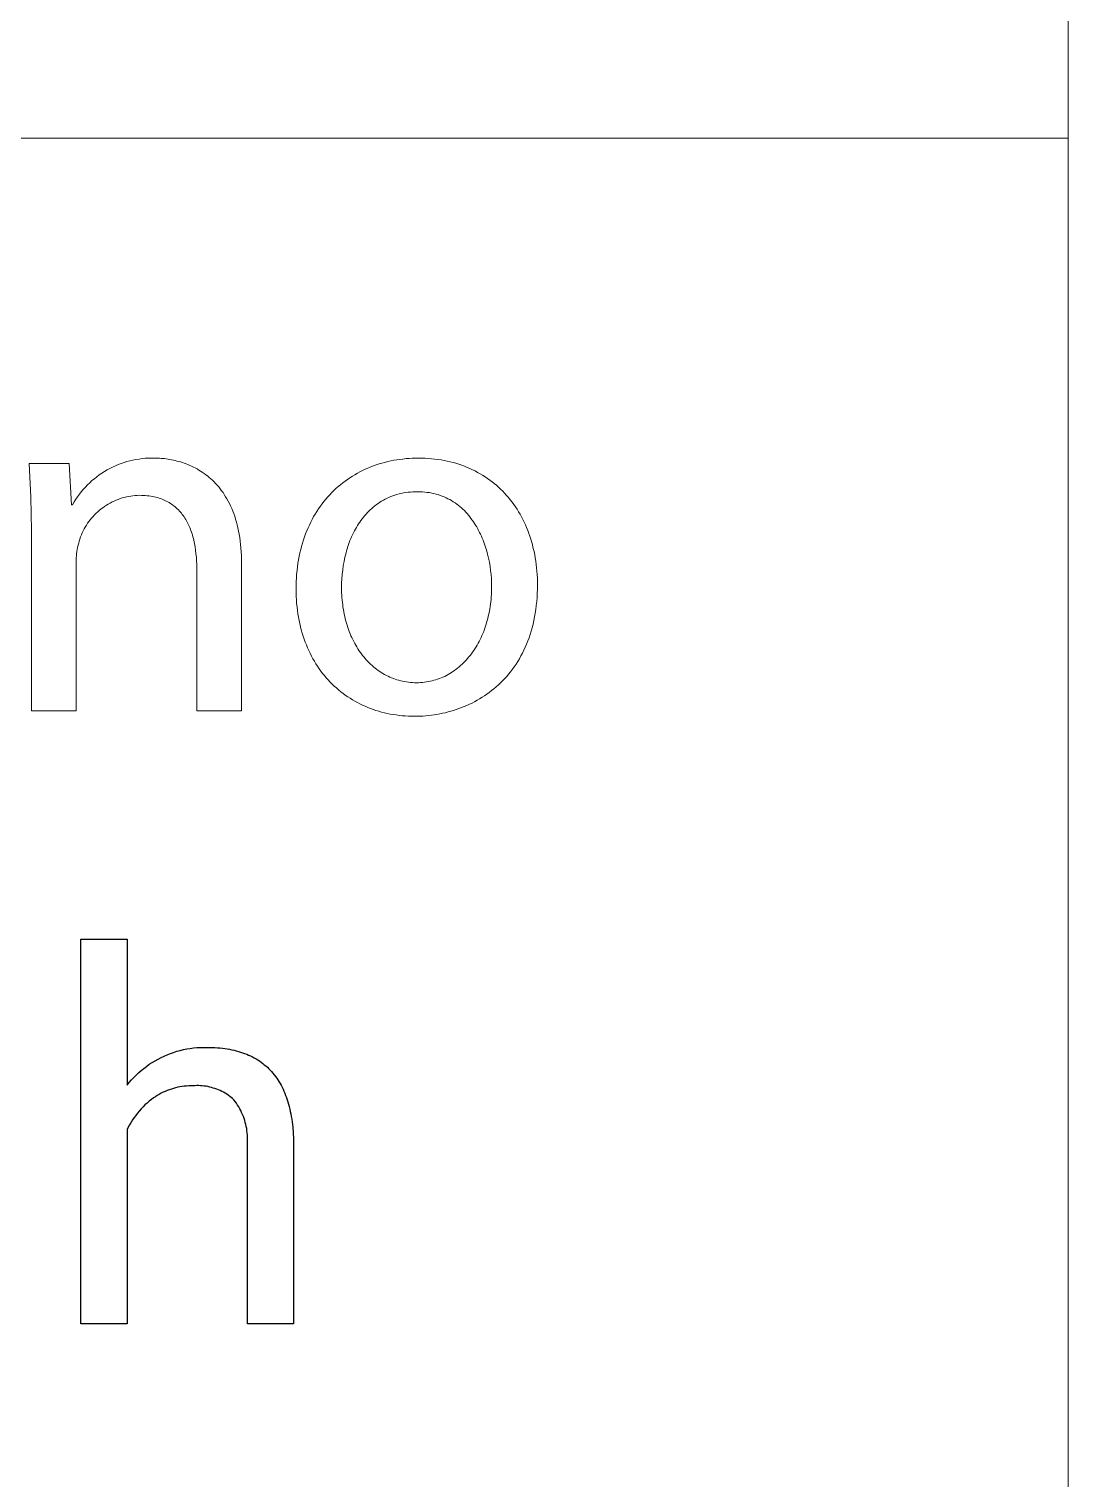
# Model space of a CAD drawing. Header units: millimetres. Extents: x 4001 to 9794, y -321 to 3726.
# Drawn here: x 9670.7 to 9788.8, y 173.8 to 338.6 of the extents above; entities that cross this region are included whole.
import ezdxf

# ---------------------------------------------------------------- set-up
doc = ezdxf.new("R2010")
doc.units = ezdxf.units.MM
doc.header["$MEASUREMENT"] = 0
doc.layers.add('Domyślny', color=7, linetype='Continuous', true_color=0x000000)

msp = doc.modelspace()

# ---------------------------------------------------------------- linework, layer by layer
at = {"layer": 'Domyślny', "color": 18, "lineweight": 15, "true_color": 0x000000}
for p, q in [((9788.8, -321.4), (9788.8, 3725.72)), ((9788.8, 326.17), (7605.14, 326.17)), ((9788.8, 326.17), (9788.8, -321.39)), ((9670.95, 285.4), (9670.77, 289.2)), ((9670.77, 289.2), (9675.31, 289.2)), ((9675.31, 289.2), (9675.58, 284.53)), ((9679.3, 288.3), (9679.6, 288.48)), ((9679.6, 288.48), (9679.91, 288.64)), ((9679.91, 288.64), (9680.23, 288.8)), ((9680.23, 288.8), (9680.55, 288.95)), ((9680.55, 288.95), (9680.87, 289.09)), ((9680.87, 289.09), (9681.2, 289.21)), ((9681.2, 289.21), (9681.53, 289.32)), ((9681.53, 289.32), (9681.87, 289.43)), ((9681.87, 289.43), (9682.21, 289.52)), ((9682.21, 289.52), (9682.55, 289.6)), ((9682.55, 289.6), (9682.89, 289.66)), ((9682.89, 289.66), (9683.24, 289.72)), ((9683.24, 289.72), (9683.59, 289.76)), ((9683.59, 289.76), (9683.94, 289.8)), ((9683.94, 289.8), (9684.29, 289.82)), ((9684.29, 289.82), (9684.64, 289.82)), ((9684.64, 289.82), (9684.99, 289.82)), ((9684.99, 289.82), (9685.17, 289.82)), ((9685.17, 289.82), (9685.36, 289.81)), ((9685.36, 289.81), (9685.55, 289.8)), ((9685.55, 289.8), (9685.74, 289.79)), ((9685.74, 289.79), (9685.93, 289.78)), ((9685.93, 289.78), (9686.13, 289.76)), ((9686.13, 289.76), (9686.33, 289.73)), ((9686.33, 289.73), (9686.53, 289.7)), ((9686.53, 289.7), (9686.73, 289.67)), ((9686.73, 289.67), (9686.93, 289.63)), ((9686.93, 289.63), (9687.14, 289.59)), ((9687.14, 289.59), (9687.34, 289.54)), ((9687.34, 289.54), (9687.55, 289.49)), ((9687.55, 289.49), (9687.76, 289.44)), ((9687.76, 289.44), (9687.96, 289.38)), ((9687.96, 289.38), (9688.17, 289.31)), ((9688.17, 289.31), (9688.38, 289.24)), ((9688.38, 289.24), (9688.59, 289.16)), ((9688.59, 289.16), (9688.8, 289.08)), ((9688.8, 289.08), (9689, 288.99)), ((9689, 288.99), (9689.21, 288.9)), ((9689.21, 288.9), (9689.42, 288.8)), ((9689.42, 288.8), (9689.62, 288.7)), ((9689.62, 288.7), (9689.83, 288.59)), ((9689.83, 288.59), (9690.03, 288.47)), ((9690.03, 288.47), (9690.23, 288.34)), ((9708.34, 288.26), (9708.64, 288.41)), ((9708.64, 288.41), (9708.94, 288.55)), ((9708.94, 288.55), (9709.25, 288.69)), ((9709.25, 288.69), (9709.56, 288.82)), ((9709.56, 288.82), (9709.88, 288.94)), ((9709.88, 288.94), (9710.2, 289.05)), ((9710.2, 289.05), (9710.52, 289.16)), ((9710.52, 289.16), (9710.84, 289.25)), ((9710.84, 289.25), (9711.17, 289.34)), ((9711.17, 289.34), (9711.51, 289.43)), ((9711.51, 289.43), (9711.84, 289.5)), ((9711.84, 289.5), (9712.18, 289.57)), ((9712.18, 289.57), (9712.53, 289.63)), ((9712.53, 289.63), (9712.87, 289.68)), ((9712.87, 289.68), (9713.22, 289.72)), ((9713.22, 289.72), (9713.58, 289.76)), ((9713.58, 289.76), (9713.93, 289.79)), ((9713.93, 289.79), (9714.29, 289.81)), ((9714.29, 289.81), (9714.65, 289.82)), ((9714.65, 289.82), (9715.01, 289.82)), ((9715.01, 289.82), (9715.39, 289.82)), ((9715.39, 289.82), (9715.76, 289.81)), ((9715.76, 289.81), (9716.13, 289.78)), ((9716.13, 289.78), (9716.49, 289.75)), ((9716.49, 289.75), (9716.85, 289.72)), ((9716.85, 289.72), (9717.21, 289.67)), ((9717.21, 289.67), (9717.56, 289.62)), ((9717.56, 289.62), (9717.9, 289.55)), ((9717.9, 289.55), (9718.25, 289.48)), ((9718.25, 289.48), (9718.59, 289.41)), ((9718.59, 289.41), (9718.92, 289.32)), ((9718.92, 289.32), (9719.25, 289.23)), ((9719.25, 289.23), (9719.57, 289.12)), ((9719.57, 289.12), (9719.9, 289.02)), ((9719.9, 289.02), (9720.21, 288.9)), ((9720.21, 288.9), (9720.52, 288.77)), ((9720.52, 288.77), (9720.83, 288.64)), ((9720.83, 288.64), (9721.13, 288.5)), ((9721.13, 288.5), (9721.42, 288.36)), ((9677.14, 286.52), (9677.38, 286.77)), ((9677.38, 286.77), (9677.63, 287.02)), ((9677.63, 287.02), (9677.89, 287.26)), ((9677.89, 287.26), (9678.16, 287.48)), ((9678.16, 287.48), (9678.43, 287.7)), ((9678.43, 287.7), (9678.72, 287.91)), ((9678.72, 287.91), (9679.01, 288.11)), ((9679.01, 288.11), (9679.3, 288.3)), ((9690.23, 288.34), (9690.43, 288.22)), ((9690.43, 288.22), (9690.63, 288.08)), ((9690.63, 288.08), (9690.82, 287.94)), ((9690.82, 287.94), (9691.01, 287.79)), ((9691.01, 287.79), (9691.2, 287.63)), ((9691.2, 287.63), (9691.39, 287.47)), ((9691.39, 287.47), (9691.58, 287.3)), ((9691.58, 287.3), (9691.76, 287.12)), ((9691.76, 287.12), (9691.94, 286.93)), ((9691.94, 286.93), (9692.11, 286.74)), ((9692.11, 286.74), (9692.29, 286.54)), ((9705.87, 286.58), (9706.12, 286.8)), ((9706.12, 286.8), (9706.38, 287.01)), ((9706.38, 287.01), (9706.65, 287.21)), ((9706.65, 287.21), (9706.92, 287.4)), ((9706.92, 287.4), (9707.2, 287.59)), ((9707.2, 287.59), (9707.48, 287.77)), ((9707.48, 287.77), (9707.76, 287.94)), ((9707.76, 287.94), (9708.05, 288.1)), ((9708.05, 288.1), (9708.34, 288.26)), ((9721.42, 288.36), (9721.71, 288.2)), ((9721.71, 288.2), (9722, 288.04)), ((9722, 288.04), (9722.28, 287.88)), ((9722.28, 287.88), (9722.56, 287.7)), ((9722.56, 287.7), (9722.83, 287.52)), ((9722.83, 287.52), (9723.09, 287.33)), ((9723.09, 287.33), (9723.35, 287.14)), ((9723.35, 287.14), (9723.6, 286.93)), ((9723.6, 286.93), (9723.85, 286.73)), ((9723.85, 286.73), (9724.09, 286.51)), ((9671.01, 281.6), (9670.95, 285.4)), ((9675.87, 284.84), (9676.06, 285.14)), ((9676.06, 285.14), (9676.25, 285.43)), ((9676.25, 285.43), (9676.46, 285.71)), ((9676.46, 285.71), (9676.68, 285.99)), ((9676.68, 285.99), (9676.9, 286.26)), ((9676.9, 286.26), (9677.14, 286.52)), ((9680.86, 285.13), (9680.63, 285.04)), ((9681.09, 285.22), (9680.86, 285.13)), ((9681.33, 285.29), (9681.09, 285.22)), ((9681.57, 285.36), (9681.33, 285.29)), ((9681.81, 285.42), (9681.57, 285.36)), ((9682.06, 285.47), (9681.81, 285.42)), ((9682.3, 285.51), (9682.06, 285.47)), ((9682.55, 285.55), (9682.3, 285.51)), ((9682.8, 285.57), (9682.55, 285.55)), ((9683.04, 285.59), (9682.8, 285.57)), ((9683.29, 285.6), (9683.04, 285.59)), ((9683.52, 285.59), (9683.29, 285.6)), ((9683.74, 285.58), (9683.52, 285.59)), ((9683.95, 285.57), (9683.74, 285.58)), ((9684.16, 285.55), (9683.95, 285.57)), ((9684.37, 285.53), (9684.16, 285.55)), ((9684.57, 285.5), (9684.37, 285.53)), ((9684.76, 285.46), (9684.57, 285.5)), ((9684.96, 285.43), (9684.76, 285.46)), ((9685.15, 285.38), (9684.96, 285.43)), ((9685.33, 285.33), (9685.15, 285.38)), ((9685.51, 285.28), (9685.33, 285.33)), ((9685.68, 285.22), (9685.51, 285.28)), ((9685.86, 285.16), (9685.68, 285.22)), ((9686.02, 285.09), (9685.86, 285.16)), ((9686.18, 285.01), (9686.02, 285.09)), ((9692.29, 286.54), (9692.45, 286.33)), ((9692.45, 286.33), (9692.62, 286.12)), ((9692.62, 286.12), (9692.78, 285.9)), ((9692.78, 285.9), (9692.93, 285.67)), ((9692.93, 285.67), (9693.08, 285.43)), ((9693.08, 285.43), (9693.23, 285.18)), ((9693.23, 285.18), (9693.37, 284.92)), ((9704.24, 284.89), (9704.46, 285.15)), ((9704.46, 285.15), (9704.68, 285.41)), ((9704.68, 285.41), (9704.91, 285.66)), ((9704.91, 285.66), (9705.14, 285.9)), ((9705.14, 285.9), (9705.38, 286.13)), ((9705.38, 286.13), (9705.62, 286.36)), ((9705.62, 286.36), (9705.87, 286.58)), ((9711.21, 285.16), (9711, 285.05)), ((9711.42, 285.26), (9711.21, 285.16)), ((9711.64, 285.36), (9711.42, 285.26)), ((9711.86, 285.45), (9711.64, 285.36)), ((9712.09, 285.54), (9711.86, 285.45)), ((9712.32, 285.62), (9712.09, 285.54)), ((9712.55, 285.69), (9712.32, 285.62)), ((9712.79, 285.75), (9712.55, 285.69)), ((9713.04, 285.81), (9712.79, 285.75)), ((9713.29, 285.86), (9713.04, 285.81)), ((9713.55, 285.9), (9713.29, 285.86)), ((9713.81, 285.94), (9713.55, 285.9)), ((9714.07, 285.97), (9713.81, 285.94)), ((9714.34, 285.99), (9714.07, 285.97)), ((9714.61, 286), (9714.34, 285.99)), ((9714.89, 286), (9714.61, 286)), ((9715.17, 286), (9714.89, 286)), ((9715.45, 285.99), (9715.17, 286)), ((9715.72, 285.96), (9715.45, 285.99)), ((9715.98, 285.93), (9715.72, 285.96)), ((9716.24, 285.9), (9715.98, 285.93)), ((9716.5, 285.85), (9716.24, 285.9)), ((9716.75, 285.8), (9716.5, 285.85)), ((9716.99, 285.73), (9716.75, 285.8)), ((9717.23, 285.67), (9716.99, 285.73)), ((9717.46, 285.59), (9717.23, 285.67)), ((9717.69, 285.51), (9717.46, 285.59)), ((9717.91, 285.42), (9717.69, 285.51)), ((9718.13, 285.32), (9717.91, 285.42)), ((9718.34, 285.21), (9718.13, 285.32)), ((9718.55, 285.1), (9718.34, 285.21)), ((9718.76, 284.99), (9718.55, 285.1)), ((9724.09, 286.51), (9724.33, 286.29)), ((9724.33, 286.29), (9724.56, 286.06)), ((9724.56, 286.06), (9724.78, 285.83)), ((9724.78, 285.83), (9725, 285.59)), ((9725, 285.59), (9725.22, 285.34)), ((9725.22, 285.34), (9725.42, 285.09)), ((9725.42, 285.09), (9725.62, 284.83)), ((9675.58, 284.53), (9675.69, 284.53)), ((9675.69, 284.53), (9675.87, 284.84)), ((9678.35, 283.55), (9678.18, 283.37)), ((9678.54, 283.72), (9678.35, 283.55)), ((9678.72, 283.88), (9678.54, 283.72)), ((9678.92, 284.04), (9678.72, 283.88)), ((9679.11, 284.19), (9678.92, 284.04)), ((9679.32, 284.33), (9679.11, 284.19)), ((9679.53, 284.47), (9679.32, 284.33)), ((9679.74, 284.6), (9679.53, 284.47)), ((9679.95, 284.72), (9679.74, 284.6)), ((9680.18, 284.84), (9679.95, 284.72)), ((9680.4, 284.94), (9680.18, 284.84)), ((9680.63, 285.04), (9680.4, 284.94)), ((9686.34, 284.94), (9686.18, 285.01)), ((9686.5, 284.86), (9686.34, 284.94)), ((9686.65, 284.77), (9686.5, 284.86)), ((9686.8, 284.68), (9686.65, 284.77)), ((9686.94, 284.58), (9686.8, 284.68)), ((9687.08, 284.49), (9686.94, 284.58)), ((9687.21, 284.38), (9687.08, 284.49)), ((9687.34, 284.28), (9687.21, 284.38)), ((9687.47, 284.17), (9687.34, 284.28)), ((9687.59, 284.05), (9687.47, 284.17)), ((9687.71, 283.93), (9687.59, 284.05)), ((9687.83, 283.81), (9687.71, 283.93)), ((9687.94, 283.69), (9687.83, 283.81)), ((9688.05, 283.56), (9687.94, 283.69)), ((9688.15, 283.42), (9688.05, 283.56)), ((9688.25, 283.29), (9688.15, 283.42)), ((9693.37, 284.92), (9693.51, 284.66)), ((9693.51, 284.66), (9693.64, 284.39)), ((9693.64, 284.39), (9693.77, 284.1)), ((9693.77, 284.1), (9693.89, 283.81)), ((9693.89, 283.81), (9694, 283.52)), ((9694, 283.52), (9694.11, 283.21)), ((9703.08, 283.17), (9703.26, 283.47)), ((9703.26, 283.47), (9703.44, 283.77)), ((9703.44, 283.77), (9703.63, 284.06)), ((9703.63, 284.06), (9703.83, 284.34)), ((9703.83, 284.34), (9704.03, 284.62)), ((9704.03, 284.62), (9704.24, 284.89)), ((9709.03, 283.46), (9708.88, 283.29)), ((9709.19, 283.63), (9709.03, 283.46)), ((9709.35, 283.8), (9709.19, 283.63)), ((9709.51, 283.96), (9709.35, 283.8)), ((9709.68, 284.11), (9709.51, 283.96)), ((9709.86, 284.26), (9709.68, 284.11)), ((9710.04, 284.41), (9709.86, 284.26)), ((9710.22, 284.55), (9710.04, 284.41)), ((9710.41, 284.68), (9710.22, 284.55)), ((9710.6, 284.81), (9710.41, 284.68)), ((9710.8, 284.93), (9710.6, 284.81)), ((9711, 285.05), (9710.8, 284.93)), ((9718.95, 284.87), (9718.76, 284.99)), ((9719.15, 284.74), (9718.95, 284.87)), ((9719.34, 284.6), (9719.15, 284.74)), ((9719.52, 284.46), (9719.34, 284.6)), ((9719.7, 284.32), (9719.52, 284.46)), ((9719.87, 284.16), (9719.7, 284.32)), ((9720.04, 284.01), (9719.87, 284.16)), ((9720.21, 283.85), (9720.04, 284.01)), ((9720.37, 283.68), (9720.21, 283.85)), ((9720.52, 283.51), (9720.37, 283.68)), ((9720.68, 283.34), (9720.52, 283.51)), ((9725.62, 284.83), (9725.82, 284.56)), ((9725.82, 284.56), (9726.01, 284.29)), ((9726.01, 284.29), (9726.19, 284.01)), ((9726.19, 284.01), (9726.37, 283.73)), ((9726.37, 283.73), (9726.54, 283.44)), ((9726.54, 283.44), (9726.7, 283.15)), ((9677.13, 281.98), (9677.01, 281.77)), ((9677.26, 282.2), (9677.13, 281.98)), ((9677.4, 282.41), (9677.26, 282.2)), ((9677.54, 282.61), (9677.4, 282.41)), ((9677.69, 282.81), (9677.54, 282.61)), ((9677.85, 283), (9677.69, 282.81)), ((9678.01, 283.19), (9677.85, 283)), ((9678.18, 283.37), (9678.01, 283.19)), ((9688.35, 283.15), (9688.25, 283.29)), ((9688.45, 283.01), (9688.35, 283.15)), ((9688.54, 282.86), (9688.45, 283.01)), ((9688.62, 282.71), (9688.54, 282.86)), ((9688.71, 282.56), (9688.62, 282.71)), ((9688.79, 282.4), (9688.71, 282.56)), ((9688.86, 282.24), (9688.79, 282.4)), ((9688.94, 282.08), (9688.86, 282.24)), ((9689.01, 281.92), (9688.94, 282.08)), ((9689.08, 281.75), (9689.01, 281.92)), ((9694.11, 283.21), (9694.21, 282.89)), ((9694.21, 282.89), (9694.31, 282.56)), ((9694.31, 282.56), (9694.39, 282.23)), ((9694.39, 282.23), (9694.48, 281.88)), ((9694.48, 281.88), (9694.55, 281.53)), ((9702.3, 281.56), (9702.45, 281.9)), ((9702.45, 281.9), (9702.59, 282.22)), ((9702.59, 282.22), (9702.75, 282.55)), ((9702.75, 282.55), (9702.91, 282.86)), ((9702.91, 282.86), (9703.08, 283.17)), ((9707.94, 281.95), (9707.82, 281.75)), ((9708.06, 282.16), (9707.94, 281.95)), ((9708.19, 282.35), (9708.06, 282.16)), ((9708.32, 282.55), (9708.19, 282.35)), ((9708.45, 282.74), (9708.32, 282.55)), ((9708.59, 282.93), (9708.45, 282.74)), ((9708.73, 283.11), (9708.59, 282.93)), ((9708.88, 283.29), (9708.73, 283.11)), ((9720.82, 283.16), (9720.68, 283.34)), ((9720.96, 282.97), (9720.82, 283.16)), ((9721.1, 282.78), (9720.96, 282.97)), ((9721.23, 282.59), (9721.1, 282.78)), ((9721.36, 282.4), (9721.23, 282.59)), ((9721.49, 282.2), (9721.36, 282.4)), ((9721.61, 282), (9721.49, 282.2)), ((9721.72, 281.79), (9721.61, 282)), ((9721.83, 281.58), (9721.72, 281.79)), ((9726.7, 283.15), (9726.86, 282.85)), ((9726.86, 282.85), (9727, 282.54)), ((9727, 282.54), (9727.15, 282.23)), ((9727.15, 282.23), (9727.28, 281.92)), ((9727.28, 281.92), (9727.41, 281.6)), ((9671.01, 261.12), (9671.01, 281.6)), ((9676.38, 280.15), (9676.31, 279.92)), ((9676.45, 280.39), (9676.38, 280.15)), ((9676.52, 280.62), (9676.45, 280.39)), ((9676.6, 280.86), (9676.52, 280.62)), ((9676.69, 281.09), (9676.6, 280.86)), ((9676.79, 281.32), (9676.69, 281.09)), ((9676.9, 281.55), (9676.79, 281.32)), ((9677.01, 281.77), (9676.9, 281.55)), ((9689.14, 281.58), (9689.08, 281.75)), ((9689.2, 281.41), (9689.14, 281.58)), ((9689.26, 281.23), (9689.2, 281.41)), ((9689.31, 281.06), (9689.26, 281.23)), ((9689.36, 280.88), (9689.31, 281.06)), ((9689.41, 280.69), (9689.36, 280.88)), ((9689.46, 280.51), (9689.41, 280.69)), ((9689.54, 280.13), (9689.46, 280.51)), ((9689.61, 279.75), (9689.54, 280.13)), ((9694.55, 281.53), (9694.62, 281.16)), ((9694.62, 281.16), (9694.68, 280.79)), ((9694.68, 280.79), (9694.73, 280.4)), ((9694.73, 280.4), (9694.78, 280.01)), ((9701.7, 279.79), (9701.81, 280.16)), ((9701.81, 280.16), (9701.92, 280.52)), ((9701.92, 280.52), (9702.04, 280.87)), ((9702.04, 280.87), (9702.17, 281.22)), ((9702.17, 281.22), (9702.3, 281.56)), ((9707.13, 280.22), (9707.04, 279.99)), ((9707.21, 280.45), (9707.13, 280.22)), ((9707.3, 280.67), (9707.21, 280.45)), ((9707.4, 280.89), (9707.3, 280.67)), ((9707.5, 281.11), (9707.4, 280.89)), ((9707.6, 281.33), (9707.5, 281.11)), ((9707.71, 281.54), (9707.6, 281.33)), ((9707.82, 281.75), (9707.71, 281.54)), ((9721.94, 281.37), (9721.83, 281.58)), ((9722.04, 281.16), (9721.94, 281.37)), ((9722.14, 280.94), (9722.04, 281.16)), ((9722.24, 280.73), (9722.14, 280.94)), ((9722.33, 280.5), (9722.24, 280.73)), ((9722.41, 280.28), (9722.33, 280.5)), ((9722.49, 280.06), (9722.41, 280.28)), ((9727.41, 281.6), (9727.54, 281.27)), ((9727.54, 281.27), (9727.65, 280.94)), ((9727.65, 280.94), (9727.76, 280.6)), ((9727.76, 280.6), (9727.86, 280.26)), ((9727.86, 280.26), (9727.96, 279.91)), ((9676.11, 278.48), (9676.1, 278.24)), ((9676.12, 278.72), (9676.11, 278.48)), ((9676.14, 278.96), (9676.12, 278.72)), ((9676.18, 279.21), (9676.14, 278.96)), ((9676.21, 279.45), (9676.18, 279.21)), ((9676.26, 279.68), (9676.21, 279.45)), ((9676.31, 279.92), (9676.26, 279.68)), ((9689.67, 279.36), (9689.61, 279.75)), ((9689.71, 278.96), (9689.67, 279.36)), ((9689.75, 278.55), (9689.71, 278.96)), ((9689.77, 278.14), (9689.75, 278.55)), ((9694.78, 280.01), (9694.82, 279.6)), ((9694.82, 279.6), (9694.85, 279.19)), ((9694.85, 279.19), (9694.87, 278.76)), ((9694.87, 278.76), (9694.88, 278.33)), ((9701.36, 278.27), (9701.44, 278.66)), ((9701.44, 278.66), (9701.52, 279.04)), ((9701.52, 279.04), (9701.61, 279.42)), ((9701.61, 279.42), (9701.7, 279.79)), ((9706.64, 278.57), (9706.53, 278.09)), ((9706.69, 278.81), (9706.64, 278.57)), ((9706.76, 279.05), (9706.69, 278.81)), ((9706.82, 279.29), (9706.76, 279.05)), ((9706.89, 279.53), (9706.82, 279.29)), ((9706.97, 279.76), (9706.89, 279.53)), ((9707.04, 279.99), (9706.97, 279.76)), ((9722.57, 279.83), (9722.49, 280.06)), ((9722.64, 279.6), (9722.57, 279.83)), ((9722.71, 279.38), (9722.64, 279.6)), ((9722.84, 278.91), (9722.71, 279.38)), ((9722.95, 278.45), (9722.84, 278.91)), ((9727.96, 279.91), (9728.04, 279.56)), ((9728.04, 279.56), (9728.13, 279.2)), ((9728.13, 279.2), (9728.2, 278.84)), ((9728.2, 278.84), (9728.26, 278.48)), ((9676.1, 278.24), (9676.1, 278)), ((9676.1, 278), (9676.1, 261.12)), ((9689.79, 277.72), (9689.77, 278.14)), ((9689.79, 277.3), (9689.79, 277.72)), ((9689.79, 261.12), (9689.79, 277.3)), ((9694.88, 278.33), (9694.89, 277.88)), ((9694.89, 277.88), (9694.89, 261.12)), ((9701.15, 276.65), (9701.19, 277.06)), ((9701.19, 277.06), (9701.24, 277.47)), ((9701.24, 277.47), (9701.3, 277.87)), ((9701.3, 277.87), (9701.36, 278.27)), ((9706.38, 277.1), (9706.32, 276.6)), ((9706.45, 277.6), (9706.38, 277.1)), ((9706.53, 278.09), (9706.45, 277.6)), ((9723.05, 277.98), (9722.95, 278.45)), ((9723.13, 277.52), (9723.05, 277.98)), ((9723.19, 277.05), (9723.13, 277.52)), ((9723.24, 276.59), (9723.19, 277.05)), ((9728.26, 278.48), (9728.32, 278.11)), ((9728.32, 278.11), (9728.37, 277.73)), ((9728.37, 277.73), (9728.41, 277.35)), ((9728.41, 277.35), (9728.45, 276.97)), ((9728.45, 276.97), (9728.48, 276.58)), ((9701.08, 274.93), (9701.09, 275.37)), ((9701.09, 275.37), (9701.1, 275.8)), ((9701.1, 275.8), (9701.12, 276.23)), ((9701.12, 276.23), (9701.15, 276.65)), ((9706.26, 275.6), (9706.25, 275.1)), ((9706.28, 276.1), (9706.26, 275.6)), ((9706.32, 276.6), (9706.28, 276.1)), ((9723.28, 276.13), (9723.24, 276.59)), ((9723.3, 275.67), (9723.28, 276.13)), ((9723.3, 275.22), (9723.3, 275.67)), ((9723.3, 274.93), (9723.3, 275.22)), ((9728.48, 276.58), (9728.5, 276.19)), ((9728.5, 276.19), (9728.51, 275.79)), ((9728.51, 275.79), (9728.51, 275.39)), ((9728.51, 275.39), (9728.51, 274.91)), ((9701.09, 274.52), (9701.08, 274.93)), ((9701.1, 274.11), (9701.09, 274.52)), ((9701.12, 273.7), (9701.1, 274.11)), ((9701.15, 273.3), (9701.12, 273.7)), ((9706.25, 275.1), (9706.25, 274.82)), ((9706.25, 274.82), (9706.26, 274.53)), ((9706.26, 274.53), (9706.28, 274.25)), ((9706.28, 274.25), (9706.29, 273.97)), ((9706.29, 273.97), (9706.32, 273.69)), ((9706.32, 273.69), (9706.34, 273.42)), ((9723.21, 273.49), (9723.24, 273.77)), ((9723.24, 273.77), (9723.26, 274.06)), ((9723.26, 274.06), (9723.28, 274.34)), ((9723.28, 274.34), (9723.29, 274.63)), ((9723.29, 274.63), (9723.3, 274.93)), ((9728.47, 273.97), (9728.43, 273.52)), ((9728.49, 274.44), (9728.47, 273.97)), ((9728.51, 274.91), (9728.49, 274.44)), ((9701.19, 272.91), (9701.15, 273.3)), ((9701.23, 272.52), (9701.19, 272.91)), ((9701.29, 272.14), (9701.23, 272.52)), ((9701.35, 271.76), (9701.29, 272.14)), ((9706.34, 273.42), (9706.38, 273.14)), ((9706.38, 273.14), (9706.41, 272.87)), ((9706.41, 272.87), (9706.46, 272.61)), ((9706.46, 272.61), (9706.5, 272.34)), ((9706.5, 272.34), (9706.55, 272.08)), ((9706.55, 272.08), (9706.61, 271.82)), ((9722.93, 271.87), (9722.99, 272.13)), ((9722.99, 272.13), (9723.05, 272.4)), ((9723.05, 272.4), (9723.09, 272.67)), ((9723.09, 272.67), (9723.14, 272.94)), ((9723.14, 272.94), (9723.18, 273.21)), ((9723.18, 273.21), (9723.21, 273.49)), ((9728.26, 272.2), (9728.19, 271.77)), ((9728.33, 272.63), (9728.26, 272.2)), ((9728.38, 273.07), (9728.33, 272.63)), ((9728.43, 273.52), (9728.38, 273.07)), ((9701.42, 271.38), (9701.35, 271.76)), ((9701.5, 271.01), (9701.42, 271.38)), ((9701.58, 270.65), (9701.5, 271.01)), ((9701.67, 270.29), (9701.58, 270.65)), ((9701.77, 269.94), (9701.67, 270.29)), ((9706.61, 271.82), (9706.67, 271.57)), ((9706.67, 271.57), (9706.74, 271.31)), ((9706.74, 271.31), (9706.81, 271.07)), ((9706.81, 271.07), (9706.88, 270.82)), ((9706.88, 270.82), (9706.96, 270.58)), ((9706.96, 270.58), (9707.04, 270.34)), ((9707.04, 270.34), (9707.13, 270.1)), ((9722.4, 270.13), (9722.49, 270.37)), ((9722.49, 270.37), (9722.57, 270.61)), ((9722.57, 270.61), (9722.66, 270.85)), ((9722.66, 270.85), (9722.73, 271.1)), ((9722.73, 271.1), (9722.8, 271.35)), ((9722.8, 271.35), (9722.87, 271.61)), ((9722.87, 271.61), (9722.93, 271.87)), ((9727.91, 270.55), (9727.8, 270.16)), ((9728.01, 270.95), (9727.91, 270.55)), ((9728.11, 271.36), (9728.01, 270.95)), ((9728.19, 271.77), (9728.11, 271.36)), ((9701.88, 269.6), (9701.77, 269.94)), ((9702, 269.26), (9701.88, 269.6)), ((9702.12, 268.92), (9702, 269.26)), ((9702.25, 268.59), (9702.12, 268.92)), ((9707.13, 270.1), (9707.22, 269.87)), ((9707.22, 269.87), (9707.32, 269.64)), ((9707.32, 269.64), (9707.42, 269.42)), ((9707.42, 269.42), (9707.52, 269.2)), ((9707.52, 269.2), (9707.63, 268.98)), ((9707.63, 268.98), (9707.75, 268.77)), ((9707.75, 268.77), (9707.86, 268.56)), ((9721.66, 268.57), (9721.77, 268.78)), ((9721.77, 268.78), (9721.89, 268.99)), ((9721.89, 268.99), (9722, 269.21)), ((9722, 269.21), (9722.11, 269.43)), ((9722.11, 269.43), (9722.21, 269.66)), ((9722.21, 269.66), (9722.31, 269.89)), ((9722.31, 269.89), (9722.4, 270.13)), ((9727.28, 268.69), (9727.13, 268.34)), ((9727.43, 269.04), (9727.28, 268.69)), ((9727.56, 269.41), (9727.43, 269.04)), ((9727.69, 269.78), (9727.56, 269.41)), ((9727.8, 270.16), (9727.69, 269.78)), ((9702.38, 268.27), (9702.25, 268.59)), ((9702.52, 267.95), (9702.38, 268.27)), ((9702.67, 267.64), (9702.52, 267.95)), ((9702.83, 267.33), (9702.67, 267.64)), ((9702.99, 267.03), (9702.83, 267.33)), ((9703.16, 266.74), (9702.99, 267.03)), ((9707.86, 268.56), (9707.98, 268.36)), ((9707.98, 268.36), (9708.11, 268.15)), ((9708.11, 268.15), (9708.23, 267.96)), ((9708.23, 267.96), (9708.37, 267.77)), ((9708.37, 267.77), (9708.5, 267.58)), ((9708.5, 267.58), (9708.64, 267.4)), ((9708.64, 267.4), (9708.78, 267.22)), ((9708.78, 267.22), (9708.93, 267.04)), ((9708.93, 267.04), (9709.08, 266.87)), ((9720.42, 266.87), (9720.57, 267.04)), ((9720.57, 267.04), (9720.72, 267.22)), ((9720.72, 267.22), (9720.86, 267.4)), ((9720.86, 267.4), (9721.01, 267.58)), ((9721.01, 267.58), (9721.14, 267.77)), ((9721.14, 267.77), (9721.28, 267.96)), ((9721.28, 267.96), (9721.41, 268.16)), ((9721.41, 268.16), (9721.53, 268.36)), ((9721.53, 268.36), (9721.66, 268.57)), ((9726.46, 267.02), (9726.27, 266.71)), ((9726.64, 267.34), (9726.46, 267.02)), ((9726.81, 267.66), (9726.64, 267.34)), ((9726.97, 267.99), (9726.81, 267.66)), ((9727.13, 268.34), (9726.97, 267.99)), ((9703.34, 266.45), (9703.16, 266.74)), ((9703.52, 266.17), (9703.34, 266.45)), ((9703.71, 265.89), (9703.52, 266.17)), ((9703.9, 265.62), (9703.71, 265.89)), ((9704.1, 265.36), (9703.9, 265.62)), ((9704.31, 265.1), (9704.1, 265.36)), ((9709.08, 266.87), (9709.24, 266.71)), ((9709.24, 266.71), (9709.39, 266.55)), ((9709.39, 266.55), (9709.55, 266.39)), ((9709.55, 266.39), (9709.72, 266.24)), ((9709.72, 266.24), (9709.89, 266.1)), ((9709.89, 266.1), (9710.06, 265.96)), ((9710.06, 265.96), (9710.23, 265.82)), ((9710.23, 265.82), (9710.41, 265.69)), ((9710.41, 265.69), (9710.59, 265.57)), ((9710.59, 265.57), (9710.77, 265.45)), ((9710.77, 265.45), (9710.96, 265.33)), ((9710.96, 265.33), (9711.15, 265.23)), ((9718.35, 265.22), (9718.54, 265.33)), ((9718.54, 265.33), (9718.73, 265.44)), ((9718.73, 265.44), (9718.91, 265.56)), ((9718.91, 265.56), (9719.09, 265.69)), ((9719.09, 265.69), (9719.27, 265.82)), ((9719.27, 265.82), (9719.44, 265.95)), ((9719.44, 265.95), (9719.61, 266.09)), ((9719.61, 266.09), (9719.78, 266.24)), ((9719.78, 266.24), (9719.95, 266.39)), ((9719.95, 266.39), (9720.11, 266.54)), ((9720.11, 266.54), (9720.26, 266.7)), ((9720.26, 266.7), (9720.42, 266.87)), ((9725.46, 265.55), (9725.24, 265.28)), ((9725.67, 265.83), (9725.46, 265.55)), ((9725.88, 266.11), (9725.67, 265.83)), ((9726.08, 266.41), (9725.88, 266.11)), ((9726.27, 266.71), (9726.08, 266.41)), ((9704.52, 264.85), (9704.31, 265.1)), ((9704.74, 264.61), (9704.52, 264.85)), ((9704.96, 264.37), (9704.74, 264.61)), ((9705.19, 264.14), (9704.96, 264.37)), ((9705.43, 263.92), (9705.19, 264.14)), ((9705.67, 263.7), (9705.43, 263.92)), ((9705.91, 263.49), (9705.67, 263.7)), ((9711.15, 265.23), (9711.34, 265.12)), ((9711.34, 265.12), (9711.53, 265.03)), ((9711.53, 265.03), (9711.73, 264.94)), ((9711.73, 264.94), (9711.93, 264.85)), ((9711.93, 264.85), (9712.14, 264.77)), ((9712.14, 264.77), (9712.34, 264.7)), ((9712.34, 264.7), (9712.55, 264.63)), ((9712.55, 264.63), (9712.76, 264.57)), ((9712.76, 264.57), (9712.98, 264.51)), ((9712.98, 264.51), (9713.19, 264.46)), ((9713.19, 264.46), (9713.41, 264.42)), ((9713.41, 264.42), (9713.64, 264.39)), ((9713.64, 264.39), (9713.86, 264.36)), ((9713.86, 264.36), (9714.09, 264.33)), ((9714.09, 264.33), (9714.31, 264.32)), ((9714.31, 264.32), (9714.55, 264.3)), ((9714.55, 264.3), (9714.78, 264.3)), ((9714.78, 264.3), (9715.01, 264.3)), ((9715.01, 264.3), (9715.23, 264.31)), ((9715.23, 264.31), (9715.45, 264.33)), ((9715.45, 264.33), (9715.68, 264.35)), ((9715.68, 264.35), (9715.89, 264.38)), ((9715.89, 264.38), (9716.11, 264.42)), ((9716.11, 264.42), (9716.33, 264.46)), ((9716.33, 264.46), (9716.54, 264.51)), ((9716.54, 264.51), (9716.75, 264.57)), ((9716.75, 264.57), (9716.96, 264.63)), ((9716.96, 264.63), (9717.17, 264.7)), ((9717.17, 264.7), (9717.37, 264.77)), ((9717.37, 264.77), (9717.57, 264.85)), ((9717.57, 264.85), (9717.77, 264.93)), ((9717.77, 264.93), (9717.97, 265.02)), ((9717.97, 265.02), (9718.16, 265.12)), ((9718.16, 265.12), (9718.35, 265.22)), ((9723.82, 263.82), (9723.56, 263.61)), ((9724.07, 264.05), (9723.82, 263.82)), ((9724.31, 264.28), (9724.07, 264.05)), ((9724.55, 264.52), (9724.31, 264.28)), ((9724.79, 264.76), (9724.55, 264.52)), ((9725.02, 265.02), (9724.79, 264.76)), ((9725.24, 265.28), (9725.02, 265.02)), ((9706.16, 263.28), (9705.91, 263.49)), ((9706.42, 263.08), (9706.16, 263.28)), ((9706.68, 262.89), (9706.42, 263.08)), ((9706.95, 262.71), (9706.68, 262.89)), ((9707.22, 262.53), (9706.95, 262.71)), ((9707.49, 262.36), (9707.22, 262.53)), ((9707.77, 262.2), (9707.49, 262.36)), ((9708.06, 262.04), (9707.77, 262.2)), ((9708.34, 261.89), (9708.06, 262.04)), ((9721.37, 262.14), (9721.08, 261.99)), ((9721.66, 262.3), (9721.37, 262.14)), ((9721.94, 262.46), (9721.66, 262.3)), ((9722.22, 262.64), (9721.94, 262.46)), ((9722.5, 262.81), (9722.22, 262.64)), ((9722.77, 263), (9722.5, 262.81)), ((9723.04, 263.2), (9722.77, 263)), ((9723.3, 263.4), (9723.04, 263.2)), ((9723.56, 263.61), (9723.3, 263.4)), ((9676.1, 261.12), (9671.01, 261.12)), ((9694.89, 261.12), (9689.79, 261.12)), ((9708.64, 261.75), (9708.34, 261.89)), ((9708.94, 261.62), (9708.64, 261.75)), ((9709.24, 261.49), (9708.94, 261.62)), ((9709.54, 261.37), (9709.24, 261.49)), ((9709.85, 261.26), (9709.54, 261.37)), ((9710.16, 261.15), (9709.85, 261.26)), ((9710.48, 261.05), (9710.16, 261.15)), ((9710.8, 260.96), (9710.48, 261.05)), ((9711.13, 260.88), (9710.8, 260.96)), ((9711.45, 260.81), (9711.13, 260.88)), ((9711.79, 260.74), (9711.45, 260.81)), ((9712.12, 260.68), (9711.79, 260.74)), ((9712.46, 260.63), (9712.12, 260.68)), ((9712.8, 260.58), (9712.46, 260.63)), ((9713.14, 260.55), (9712.8, 260.58)), ((9713.49, 260.52), (9713.14, 260.55)), ((9713.84, 260.5), (9713.49, 260.52)), ((9714.19, 260.49), (9713.84, 260.5)), ((9714.55, 260.48), (9714.19, 260.49)), ((9714.86, 260.49), (9714.55, 260.48)), ((9715.18, 260.5), (9714.86, 260.49)), ((9715.5, 260.51), (9715.18, 260.5)), ((9715.82, 260.54), (9715.5, 260.51)), ((9716.14, 260.57), (9715.82, 260.54)), ((9716.46, 260.6), (9716.14, 260.57)), ((9716.77, 260.65), (9716.46, 260.6)), ((9717.09, 260.7), (9716.77, 260.65)), ((9717.41, 260.75), (9717.09, 260.7)), ((9717.72, 260.82), (9717.41, 260.75)), ((9718.04, 260.89), (9717.72, 260.82)), ((9718.35, 260.97), (9718.04, 260.89)), ((9718.66, 261.05), (9718.35, 260.97)), ((9718.97, 261.15), (9718.66, 261.05)), ((9719.28, 261.25), (9718.97, 261.15)), ((9719.59, 261.35), (9719.28, 261.25)), ((9719.89, 261.47), (9719.59, 261.35)), ((9720.19, 261.59), (9719.89, 261.47)), ((9720.49, 261.72), (9720.19, 261.59)), ((9720.79, 261.85), (9720.49, 261.72)), ((9721.08, 261.99), (9720.79, 261.85))]:
    msp.add_line(p, q, dxfattribs=at)
at = {"layer": 'Domyślny'}
for p, q in [((9676.62, 191.44), (9676.62, 235.15)), ((9676.62, 235.15), (9681.88, 235.15)), ((9681.88, 235.15), (9681.88, 218.56)), ((9687.54, 222.41), (9687.91, 222.51)), ((9687.91, 222.51), (9688.28, 222.6)), ((9688.28, 222.6), (9688.66, 222.68)), ((9688.66, 222.68), (9689.04, 222.74)), ((9689.04, 222.74), (9689.43, 222.79)), ((9689.43, 222.79), (9689.81, 222.83)), ((9689.81, 222.83), (9690.2, 222.85)), ((9690.2, 222.85), (9690.58, 222.86)), ((9690.58, 222.86), (9690.97, 222.86)), ((9690.97, 222.86), (9691.27, 222.86)), ((9691.27, 222.86), (9691.57, 222.85)), ((9691.57, 222.85), (9691.86, 222.83)), ((9691.86, 222.83), (9692.15, 222.82)), ((9692.15, 222.82), (9692.43, 222.79)), ((9692.43, 222.79), (9692.71, 222.76)), ((9692.71, 222.76), (9692.99, 222.73)), ((9692.99, 222.73), (9693.26, 222.69)), ((9693.26, 222.69), (9693.52, 222.64)), ((9693.52, 222.64), (9693.78, 222.59)), ((9693.78, 222.59), (9694.03, 222.53)), ((9694.03, 222.53), (9694.29, 222.47)), ((9694.29, 222.47), (9694.53, 222.4)), ((9684.09, 220.7), (9684.4, 220.93)), ((9684.4, 220.93), (9684.73, 221.14)), ((9684.73, 221.14), (9685.06, 221.34)), ((9685.06, 221.34), (9685.4, 221.53)), ((9685.4, 221.53), (9685.74, 221.7)), ((9685.74, 221.7), (9686.09, 221.87)), ((9686.09, 221.87), (9686.44, 222.02)), ((9686.44, 222.02), (9686.8, 222.16)), ((9686.8, 222.16), (9687.17, 222.29)), ((9687.17, 222.29), (9687.54, 222.41)), ((9694.53, 222.4), (9694.77, 222.33)), ((9694.77, 222.33), (9695.01, 222.25)), ((9695.01, 222.25), (9695.24, 222.17)), ((9695.24, 222.17), (9695.47, 222.08)), ((9695.47, 222.08), (9695.69, 221.99)), ((9695.69, 221.99), (9695.9, 221.89)), ((9695.9, 221.89), (9696.12, 221.78)), ((9696.12, 221.78), (9696.33, 221.67)), ((9696.33, 221.67), (9696.53, 221.55)), ((9696.53, 221.55), (9696.73, 221.43)), ((9696.73, 221.43), (9696.92, 221.31)), ((9696.92, 221.31), (9697.11, 221.17)), ((9697.11, 221.17), (9697.29, 221.04)), ((9697.29, 221.04), (9697.47, 220.89)), ((9697.47, 220.89), (9697.65, 220.75)), ((9682.37, 219.15), (9682.64, 219.43)), ((9682.64, 219.43), (9682.91, 219.71)), ((9682.91, 219.71), (9683.19, 219.97)), ((9683.19, 219.97), (9683.48, 220.22)), ((9683.48, 220.22), (9683.78, 220.47)), ((9683.78, 220.47), (9684.09, 220.7)), ((9697.65, 220.75), (9697.82, 220.59)), ((9697.82, 220.59), (9697.98, 220.43)), ((9697.98, 220.43), (9698.14, 220.27)), ((9698.14, 220.27), (9698.3, 220.1)), ((9698.3, 220.1), (9698.45, 219.92)), ((9698.45, 219.92), (9698.6, 219.74)), ((9698.6, 219.74), (9698.74, 219.56)), ((9698.74, 219.56), (9698.88, 219.37)), ((9698.88, 219.37), (9699.01, 219.17)), ((9699.01, 219.17), (9699.14, 218.97)), ((9681.88, 218.56), (9682.12, 218.86)), ((9682.12, 218.86), (9682.37, 219.15)), ((9685.53, 217.52), (9685.31, 217.39)), ((9685.75, 217.64), (9685.53, 217.52)), ((9685.97, 217.75), (9685.75, 217.64)), ((9686.2, 217.85), (9685.97, 217.75)), ((9686.43, 217.95), (9686.2, 217.85)), ((9686.67, 218.04), (9686.43, 217.95)), ((9686.91, 218.12), (9686.67, 218.04)), ((9687.15, 218.19), (9686.91, 218.12)), ((9687.39, 218.26), (9687.15, 218.19)), ((9687.63, 218.32), (9687.39, 218.26)), ((9687.88, 218.37), (9687.63, 218.32)), ((9688.13, 218.41), (9687.88, 218.37)), ((9688.38, 218.44), (9688.13, 218.41)), ((9688.63, 218.46), (9688.38, 218.44)), ((9688.88, 218.48), (9688.63, 218.46)), ((9689.13, 218.49), (9688.88, 218.48)), ((9689.38, 218.49), (9689.13, 218.49)), ((9689.59, 218.5), (9689.38, 218.49)), ((9689.8, 218.51), (9689.59, 218.5)), ((9690.01, 218.51), (9689.8, 218.51)), ((9690.22, 218.5), (9690.01, 218.51)), ((9690.43, 218.49), (9690.22, 218.5)), ((9690.64, 218.46), (9690.43, 218.49)), ((9690.85, 218.43), (9690.64, 218.46)), ((9691.06, 218.4), (9690.85, 218.43)), ((9691.27, 218.35), (9691.06, 218.4)), ((9691.47, 218.3), (9691.27, 218.35)), ((9691.67, 218.24), (9691.47, 218.3)), ((9691.87, 218.18), (9691.67, 218.24)), ((9692.07, 218.11), (9691.87, 218.18)), ((9692.27, 218.03), (9692.07, 218.11)), ((9692.46, 217.94), (9692.27, 218.03)), ((9692.65, 217.85), (9692.46, 217.94)), ((9692.83, 217.75), (9692.65, 217.85)), ((9693.02, 217.64), (9692.83, 217.75)), ((9693.2, 217.53), (9693.02, 217.64)), ((9693.37, 217.41), (9693.2, 217.53)), ((9699.14, 218.97), (9699.26, 218.76)), ((9699.26, 218.76), (9699.38, 218.55)), ((9699.38, 218.55), (9699.49, 218.33)), ((9699.49, 218.33), (9699.6, 218.11)), ((9699.6, 218.11), (9699.7, 217.88)), ((9699.7, 217.88), (9699.8, 217.64)), ((9699.8, 217.64), (9699.9, 217.4)), ((9683.69, 216.09), (9683.47, 215.86)), ((9683.91, 216.31), (9683.69, 216.09)), ((9684.15, 216.52), (9683.91, 216.31)), ((9684.39, 216.73), (9684.15, 216.52)), ((9684.64, 216.92), (9684.39, 216.73)), ((9684.89, 217.11), (9684.64, 216.92)), ((9685.1, 217.25), (9684.89, 217.11)), ((9685.31, 217.39), (9685.1, 217.25)), ((9693.54, 217.29), (9693.37, 217.41)), ((9693.71, 217.16), (9693.54, 217.29)), ((9693.87, 217.03), (9693.71, 217.16)), ((9694.02, 216.88), (9693.87, 217.03)), ((9694.17, 216.69), (9694.02, 216.88)), ((9694.31, 216.5), (9694.17, 216.69)), ((9694.44, 216.3), (9694.31, 216.5)), ((9694.57, 216.09), (9694.44, 216.3)), ((9694.69, 215.88), (9694.57, 216.09)), ((9694.8, 215.67), (9694.69, 215.88)), ((9699.9, 217.4), (9699.99, 217.16)), ((9699.99, 217.16), (9700.07, 216.91)), ((9700.07, 216.91), (9700.15, 216.65)), ((9700.15, 216.65), (9700.23, 216.39)), ((9700.23, 216.39), (9700.3, 216.12)), ((9700.3, 216.12), (9700.37, 215.85)), ((9682.33, 214.34), (9682.17, 214.07)), ((9682.5, 214.61), (9682.33, 214.34)), ((9682.67, 214.87), (9682.5, 214.61)), ((9682.86, 215.13), (9682.67, 214.87)), ((9683.05, 215.38), (9682.86, 215.13)), ((9683.26, 215.62), (9683.05, 215.38)), ((9683.47, 215.86), (9683.26, 215.62)), ((9694.9, 215.45), (9694.8, 215.67)), ((9695, 215.23), (9694.9, 215.45)), ((9695.09, 215.01), (9695, 215.23)), ((9695.17, 214.78), (9695.09, 215.01)), ((9695.25, 214.55), (9695.17, 214.78)), ((9695.31, 214.32), (9695.25, 214.55)), ((9695.37, 214.09), (9695.31, 214.32)), ((9700.37, 215.85), (9700.43, 215.57)), ((9700.43, 215.57), (9700.49, 215.29)), ((9700.49, 215.29), (9700.54, 215)), ((9700.54, 215), (9700.59, 214.71)), ((9700.59, 214.71), (9700.63, 214.41)), ((9700.63, 214.41), (9700.7, 213.8)), ((9682.02, 213.79), (9681.88, 213.51)), ((9681.88, 213.51), (9681.88, 191.44)), ((9682.17, 214.07), (9682.02, 213.79)), ((9695.43, 213.85), (9695.37, 214.09)), ((9695.47, 213.62), (9695.43, 213.85)), ((9695.5, 213.38), (9695.47, 213.62)), ((9695.53, 213.14), (9695.5, 213.38)), ((9695.55, 212.9), (9695.53, 213.14)), ((9695.56, 212.66), (9695.55, 212.9)), ((9695.56, 212.42), (9695.56, 212.66)), ((9700.7, 213.8), (9700.75, 213.16)), ((9700.75, 213.16), (9700.79, 212.5)), ((9695.55, 211.94), (9695.56, 212.18)), ((9695.55, 191.44), (9695.55, 211.94)), ((9695.56, 212.18), (9695.56, 212.42)), ((9700.79, 212.5), (9700.8, 211.82)), ((9700.8, 211.82), (9700.8, 191.44)), ((9681.88, 191.44), (9676.62, 191.44)), ((9700.8, 191.44), (9695.55, 191.44))]:
    msp.add_line(p, q, dxfattribs=at)

doc.saveas('drawing.dxf')
